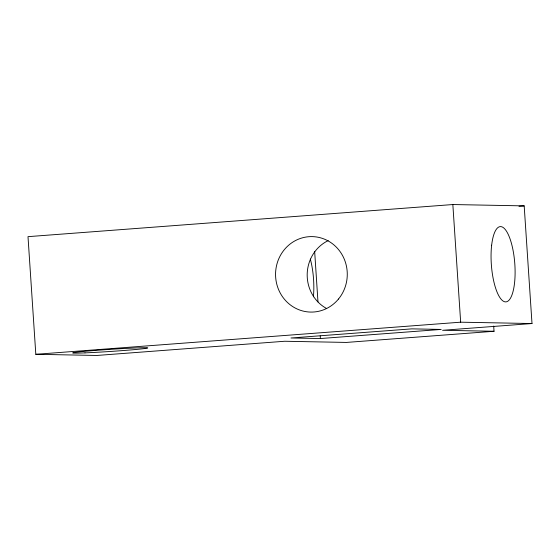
<?xml version="1.0" encoding="UTF-8"?>
<svg xmlns="http://www.w3.org/2000/svg" width="560" height="560" viewBox="0 0 560 560"><rect width="100%" height="100%" fill="white"/><g stroke="black" fill="none" stroke-linecap="round" stroke-linejoin="round"><path stroke-width="0.84" d="M494.039 331.268L442.561 330.295L532 323.54L524.188 205.884L452.844 204.54L28 236.656L35.812 354.305L96.852 355.46L284.676 341.257L346.458 342.426L494.039 331.268L493.689 326.039M518.973 206.283L524.188 205.884M35.812 354.305L460.663 322.189L532 323.54M320.383 338.541L441.196 329.427L411.796 328.867L290.969 337.988L320.383 338.541L320.215 335.93M452.844 204.54L460.663 322.189M314.657 251.405L317.975 301.945M326.571 308.497A37.744 35.861 -88.9 0 1 307.195 274.05A37.744 35.861 -88.9 0 1 328.209 240.604M310.331 259.049A37.744 11.725 85.7 0 1 313.404 296.821M491.645 245.224A37.744 11.725 85.7 0 0 505.589 301.889A37.744 11.725 85.7 0 0 512.029 245.609A37.744 11.725 85.7 0 0 491.645 245.224M85.001 352.877A37.744 1.057 -3.8 0 0 146.972 348.194A37.744 1.057 -3.8 0 0 98.336 350.203A37.744 1.057 -3.8 0 0 85.001 352.877M338.485 299.047A37.744 35.861 -88.9 0 0 318.262 237.279A37.744 35.861 -88.9 0 0 277.508 286.699A37.744 35.861 -88.9 0 0 338.485 299.047"/></g></svg>
